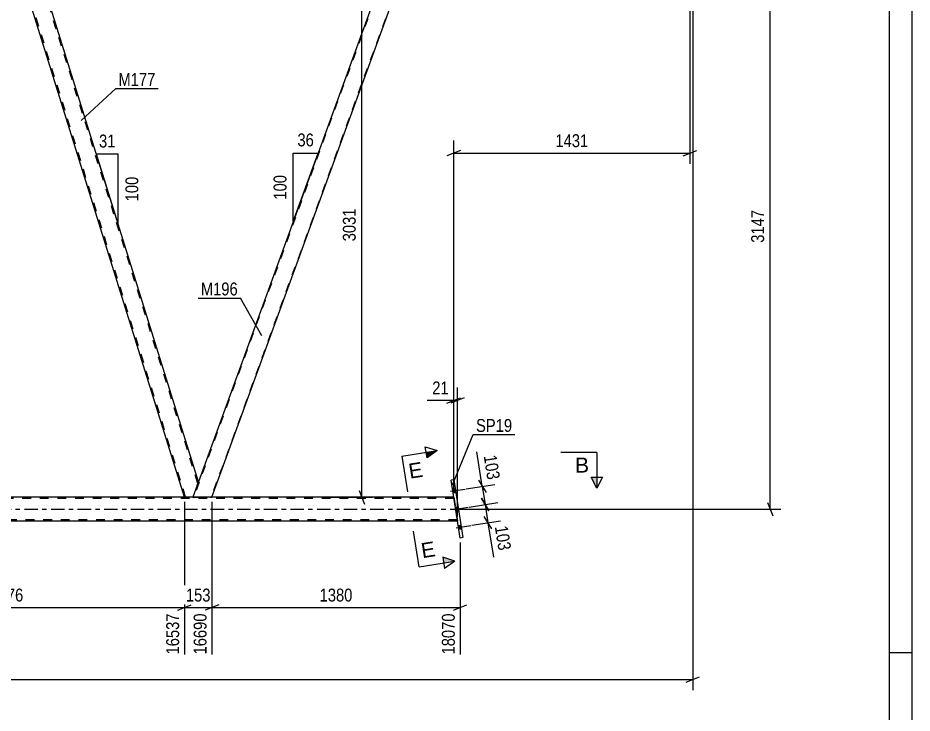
# Model space of a CAD drawing. Header units: millimetres. Extents: x 0 to 841, y 0 to 594.
# Drawn here: x 642.1 to 841, y 284.6 to 439.3 of the extents above; entities that cross this region are included whole.
import ezdxf

# ---------------------------------------------------------------- set-up
doc = ezdxf.new("R2010")
doc.units = ezdxf.units.MM
doc.linetypes.add('DXK_LINE_DOT2', pattern=[3.9198, 1.9599, -1.9599])
doc.linetypes.add('DXK_LINE_DOT3', pattern=[5.9187, 2.979, -0.9799, 0.9799, -0.9799])
doc.styles.add('Arial', font='ARIAL.TTF', dxfattribs={"height": 0.2})
doc.styles.add('Arial Narrow', font='ARIALN.TTF', dxfattribs={"height": 0.2})

# ---------------------------------------------------------------- blocks, each defined once
blk = doc.blocks.new('Unknown-814521909-1135')
at = {"color": 5, "linetype": 'Continuous'}
for p, q in [((841, 0), (841, 594)), ((836, 5), (836, 589)), ((841, 298), (836, 298))]:
    blk.add_line(p, q, dxfattribs=at)
blk = doc.blocks.new('Part-814521909-3732 - 3269')
at = {"color": 7, "linetype": 'DXK_LINE_DOT3'}
blk.add_line((594.56, 323.24), (645.52, 463.26), dxfattribs=at)
at = {"color": 7, "linetype": 'DXK_LINE_DOT2'}
for p, q in [((640.14, 453.86), (596.02, 332.64)), ((644.06, 453.86), (599.94, 332.64)), ((644.23, 453.86), (642.7, 449.66)), ((595.85, 332.64), (597.6, 337.46)), ((601.86, 337.46), (600.11, 332.64)), ((600.11, 332.64), (595.85, 332.64))]:
    blk.add_line(p, q, dxfattribs=at)
at = {"color": 2, "linetype": 'Continuous'}
for p, q in [((639.97, 453.86), (597.6, 337.46)), ((644.23, 453.86), (639.97, 453.86)), ((642.7, 449.66), (601.86, 337.46))]:
    blk.add_line(p, q, dxfattribs=at)
blk = doc.blocks.new('Part-814521909-3537 - 3269')
at = {"color": 2, "linetype": 'Continuous'}
for p, q in [((739.07, 336.52), (738.44, 336.42)), ((740.46, 323.58), (738.44, 336.42)), ((739.07, 336.52), (741.09, 323.68)), ((741.09, 323.68), (740.46, 323.58))]:
    blk.add_line(p, q, dxfattribs=at)
blk = doc.blocks.new('Bolt-814521909-3577 - 3269')
at = {"linetype": 'Continuous'}
for points in [[(739.51, 333.71), (739.38, 334.58), (738.74, 334.48), (738.88, 333.61)], [(739.51, 333.71), (739.38, 334.58), (738.74, 334.48), (738.88, 333.61)], [(739.51, 333.71), (739.38, 334.58), (738.74, 334.48), (738.88, 333.61)], [(740.15, 329.66), (740.01, 330.53), (739.38, 330.43), (739.52, 329.56)], [(740.15, 329.66), (740.01, 330.53), (739.38, 330.43), (739.52, 329.56)], [(740.78, 325.61), (740.65, 326.48), (740.02, 326.38), (740.15, 325.51)], [(740.78, 325.61), (740.65, 326.48), (740.02, 326.38), (740.15, 325.51)], [(740.78, 325.61), (740.65, 326.48), (740.02, 326.38), (740.15, 325.51)]]:
    blk.add_hatch(color=1, dxfattribs=at).paths.add_polyline_path(points)
at = {"color": 1, "linetype": 'Continuous'}
for p, q in [((738.3, 333.97), (741.58, 334.48)), ((738.3, 333.97), (741.58, 334.48)), ((738.3, 333.97), (741.58, 334.48)), ((738.74, 334.48), (739.38, 334.58)), ((738.74, 334.48), (739.38, 334.58)), ((738.74, 334.48), (739.38, 334.58)), ((738.88, 333.61), (739.51, 333.71)), ((738.88, 333.61), (739.51, 333.71)), ((738.88, 333.61), (739.51, 333.71)), ((738.93, 329.92), (742.21, 330.43)), ((738.93, 329.92), (742.21, 330.43)), ((739.38, 330.43), (740.01, 330.53)), ((739.38, 330.43), (740.01, 330.53)), ((739.52, 329.56), (740.15, 329.66)), ((739.52, 329.56), (740.15, 329.66)), ((739.57, 325.87), (742.85, 326.38)), ((739.57, 325.87), (742.85, 326.38)), ((739.57, 325.87), (742.85, 326.38)), ((740.02, 326.38), (740.65, 326.48)), ((740.02, 326.38), (740.65, 326.48)), ((740.02, 326.38), (740.65, 326.48)), ((740.15, 325.51), (740.78, 325.61)), ((740.15, 325.51), (740.78, 325.61)), ((740.15, 325.51), (740.78, 325.61))]:
    blk.add_line(p, q, dxfattribs=at)
blk = doc.blocks.new('Part-814521909-3727 - 3269')
at = {"color": 2, "linetype": 'Continuous'}
for p, q in [((644.23, 453.86), (642.7, 449.67)), ((645.54, 453.86), (644.23, 453.86)), ((682.25, 336.11), (645.54, 453.86)), ((679.14, 332.64), (642.68, 449.61)), ((642.7, 449.67), (642.7, 449.66)), ((681.98, 335.37), (680.98, 332.64)), ((682.23, 336.05), (681.98, 335.37)), ((682.23, 336.06), (682.23, 336.05))]:
    blk.add_line(p, q, dxfattribs=at)
at = {"color": 7, "linetype": 'DXK_LINE_DOT2'}
for p, q in [((682.11, 335.74), (645.29, 453.86)), ((642.7, 449.67), (642.68, 449.61)), ((679.39, 332.64), (642.81, 449.98)), ((681.98, 335.37), (682.17, 335.89)), ((682.25, 336.11), (682.23, 336.06)), ((680.98, 332.64), (679.14, 332.64))]:
    blk.add_line(p, q, dxfattribs=at)
blk = doc.blocks.new('Part-814521909-3747 - 3269')
at = {"color": 7, "linetype": 'DXK_LINE_DOT2'}
for p, q in [((739.07, 332.4), (63.49, 332.4)), ((739.03, 332.64), (739.86, 327.36)), ((739.82, 327.6), (63.49, 327.6))]:
    blk.add_line(p, q, dxfattribs=at)
at = {"color": 2, "linetype": 'Continuous'}
for p, q in [((739.03, 332.64), (604.57, 332.64)), ((739.86, 327.36), (604.57, 327.36))]:
    blk.add_line(p, q, dxfattribs=at)
at = {"color": 7, "linetype": 'DXK_LINE_DOT3'}
blk.add_line((63.49, 330), (739.45, 330), dxfattribs=at)
blk = doc.blocks.new('Part-814521909-3766 - 3269')
at = {"color": 7, "linetype": 'DXK_LINE_DOT2'}
for p, q in [((725.27, 453.86), (681.15, 332.64)), ((729.19, 453.86), (685.07, 332.64)), ((682.23, 336.06), (680.98, 332.64)), ((680.98, 332.64), (685.24, 332.64))]:
    blk.add_line(p, q, dxfattribs=at)
at = {"color": 2, "linetype": 'Continuous'}
for p, q in [((725.1, 453.86), (682.23, 336.06)), ((685.24, 332.64), (729.36, 453.86)), ((729.36, 453.86), (725.1, 453.86))]:
    blk.add_line(p, q, dxfattribs=at)
blk = doc.blocks.new('StraightDimension-814521909-4502 - 3269')
at = {"color": 7, "linetype": 'Continuous'}
for p, q in [((600.11, 331.64), (600.11, 297.66)), ((679.14, 331.64), (679.14, 297.66)), ((601.61, 308.7), (598.61, 307.5)), ((677.64, 307.5), (680.64, 308.7)), ((600.11, 308.1), (679.14, 308.1))]:
    blk.add_line(p, q, dxfattribs=at)
at = {"color": 0}
blk.add_wipeout([(643.88, 308.85), (643.88, 313.05), (635.37, 313.05), (635.37, 308.85)], dxfattribs=at)
at = {"color": 0, "linetype": 'Continuous'}
blk.add_wipeout([(678.54, 307.4), (674.34, 307.4), (674.34, 297.06), (678.54, 297.06)], dxfattribs=at)
at = {"color": 3, "style": 'Arial Narrow'}
blk.add_text('1976', height=2.863, dxfattribs=at).set_placement((635.97, 309.45))
at = {"color": 3, "linetype": 'Continuous', "style": 'Arial Narrow'}
blk.add_text('16537', height=2.863, rotation=90.0002, dxfattribs=at).set_placement((677.94, 297.66))
blk = doc.blocks.new('StraightDimension-814521909-4249 - 3269')
at = {"color": 7, "linetype": 'Continuous'}
for p, q in [((736.43, 453.86), (715.72, 453.86)), ((719.17, 452.36), (717.97, 455.36)), ((718.57, 332.64), (718.57, 453.86)), ((710.18, 332.64), (720.97, 332.64)), ((717.97, 334.14), (719.17, 331.14))]:
    blk.add_line(p, q, dxfattribs=at)
at = {"color": 0}
blk.add_wipeout([(717.82, 397.51), (713.62, 397.51), (713.62, 388.99), (717.82, 388.99)], dxfattribs=at)
at = {"color": 3, "style": 'Arial Narrow'}
blk.add_text('3031', height=2.863, rotation=90.0002, dxfattribs=at).set_placement((717.22, 389.59))
blk = doc.blocks.new('AngleDimension-814521909-4585 - 3269')
at = {"color": 7, "linetype": 'Continuous'}
for p, q in [((663.31, 396.85), (659.54, 408.97)), ((664.36, 408.97), (659.54, 408.97)), ((664.36, 393.5), (659.54, 408.97)), ((664.36, 393.5), (664.36, 408.97))]:
    blk.add_line(p, q, dxfattribs=at)
at = {"color": 0}
for points in [[(664.38, 409.87), (664.38, 414.07), (659.52, 414.07), (659.52, 409.87)], [(669.46, 404.58), (665.26, 404.58), (665.26, 397.89), (669.46, 397.89)]]:
    blk.add_wipeout(points, dxfattribs=at)
at = {"color": 3, "style": 'Arial Narrow'}
blk.add_text('31', height=2.863, dxfattribs=at).set_placement((660.12, 410.47))
blk.add_text('100', height=2.863, rotation=90.0002, dxfattribs=at).set_placement((668.86, 398.49))
blk = doc.blocks.new('StraightDimension-814521909-10132 - 3269')
at = {"color": 7, "linetype": 'Continuous'}
for p, q in [((791.58, 452.86), (791.58, 406.8)), ((739.03, 333.64), (739.03, 412.05)), ((740.53, 409.8), (737.53, 408.6)), ((790.08, 408.6), (793.08, 409.8)), ((739.03, 409.2), (791.58, 409.2))]:
    blk.add_line(p, q, dxfattribs=at)
at = {"color": 0}
blk.add_wipeout([(769.56, 409.95), (769.56, 414.15), (761.05, 414.15), (761.05, 409.95)], dxfattribs=at)
at = {"color": 3, "style": 'Arial Narrow'}
blk.add_text('1431', height=2.863, dxfattribs=at).set_placement((761.65, 410.55))
blk = doc.blocks.new('StraightDimension-814521909-10669 - 3269')
at = {"color": 7, "linetype": 'Continuous'}
for p, q in [((745.19, 332.42), (746.84, 329.64)), ((742.45, 330.47), (748.83, 331.47)), ((746.02, 331.03), (746.65, 326.98)), ((747.48, 325.59), (745.83, 328.37)), ((743.09, 326.42), (749.47, 327.42))]:
    blk.add_line(p, q, dxfattribs=at)
at = {"color": 0}
blk.add_wipeout([(748.51, 319.97), (752.66, 320.63), (751.63, 327.23), (747.48, 326.58)], dxfattribs=at)
at = {"color": 7, "linetype": 'Continuous'}
blk.add_line((746.65, 326.98), (747.85, 319.34), dxfattribs=at)
blk.add_line((746.65, 326.98), (747.85, 319.34), dxfattribs=at)
at = {"color": 3, "style": 'Arial Narrow'}
blk.add_text('103', height=2.863, rotation=-81.0735, dxfattribs=at).set_placement((748.16, 326.08))
blk = doc.blocks.new('StraightDimension-814521909-4239 - 3269')
at = {"color": 7, "linetype": 'Continuous'}
for p, q in [((793.22, 455.86), (811.82, 455.86)), ((810.02, 454.36), (808.82, 457.36)), ((809.42, 330), (809.42, 455.86)), ((808.82, 331.5), (810.02, 328.5)), ((739.84, 330), (811.82, 330))]:
    blk.add_line(p, q, dxfattribs=at)
at = {"color": 0}
blk.add_wipeout([(808.67, 397.19), (804.47, 397.19), (804.47, 388.67), (808.67, 388.67)], dxfattribs=at)
at = {"color": 3, "style": 'Arial Narrow'}
blk.add_text('3147', height=2.863, rotation=90.0002, dxfattribs=at).set_placement((808.07, 389.27))
blk = doc.blocks.new('StraightDimension-814521909-4563 - 3269')
at = {"color": 7, "linetype": 'Continuous'}
for p, q in [((792.22, 448.36), (792.22, 289.72)), ((790.72, 291.52), (793.72, 292.72)), ((52.63, 292.12), (792.22, 292.12))]:
    blk.add_line(p, q, dxfattribs=at)
blk = doc.blocks.new('AngleDimension-814521909-3769 - 3269')
at = {"color": 7, "linetype": 'Continuous'}
for p, q in [((703.32, 409.22), (708.86, 409.22)), ((703.32, 394), (708.86, 409.22)), ((703.32, 394), (703.32, 409.22)), ((706.13, 401.74), (708.86, 409.22))]:
    blk.add_line(p, q, dxfattribs=at)
at = {"color": 0}
for points in [[(708.52, 410.12), (708.52, 414.32), (703.66, 414.32), (703.66, 410.12)], [(702.42, 404.96), (698.22, 404.96), (698.22, 398.27), (702.42, 398.27)]]:
    blk.add_wipeout(points, dxfattribs=at)
at = {"color": 3, "style": 'Arial Narrow'}
blk.add_text('36', height=2.863, dxfattribs=at).set_placement((704.26, 410.72))
blk.add_text('100', height=2.863, rotation=90.0002, dxfattribs=at).set_placement((701.82, 398.87))
blk = doc.blocks.new('StraightDimension-814521909-10145 - 3269')
at = {"color": 7, "linetype": 'Continuous'}
for p, q in [((739.03, 333.64), (739.03, 357.04)), ((739.86, 328.36), (739.86, 357.04)), ((737.53, 353.59), (740.53, 354.79)), ((741.36, 354.79), (738.36, 353.59)), ((739.03, 354.19), (739.86, 354.19))]:
    blk.add_line(p, q, dxfattribs=at)
at = {"color": 0}
blk.add_wipeout([(738.51, 354.94), (738.51, 359.14), (733.65, 359.14), (733.65, 354.94)], dxfattribs=at)
at = {"color": 7, "linetype": 'Continuous'}
blk.add_line((739.03, 354.19), (733.13, 354.19), dxfattribs=at)
blk.add_line((739.03, 354.19), (733.13, 354.19), dxfattribs=at)
at = {"color": 3, "style": 'Arial Narrow'}
blk.add_text('21', height=2.863, dxfattribs=at).set_placement((734.25, 355.54))
blk = doc.blocks.new('StraightDimension-814521909-4521 - 3269')
at = {"color": 7, "linetype": 'Continuous'}
for p, q in [((679.14, 331.64), (679.14, 297.66)), ((685.24, 331.64), (685.24, 297.66)), ((677.64, 307.5), (680.64, 308.7)), ((686.74, 308.7), (683.74, 307.5)), ((679.14, 308.1), (685.24, 308.1))]:
    blk.add_line(p, q, dxfattribs=at)
at = {"color": 0}
blk.add_wipeout([(685.53, 308.85), (685.53, 313.05), (678.85, 313.05), (678.85, 308.85)], dxfattribs=at)
at = {"color": 0, "linetype": 'Continuous'}
blk.add_wipeout([(684.64, 307.4), (680.44, 307.4), (680.44, 297.06), (684.64, 297.06)], dxfattribs=at)
at = {"color": 3, "style": 'Arial Narrow'}
blk.add_text('153', height=2.863, dxfattribs=at).set_placement((679.45, 309.45))
at = {"color": 3, "linetype": 'Continuous', "style": 'Arial Narrow'}
blk.add_text('16690', height=2.863, rotation=90.0002, dxfattribs=at).set_placement((684.04, 297.66))
blk = doc.blocks.new('StraightDimension-814521909-4540 - 3269')
at = {"color": 7, "linetype": 'Continuous'}
for p, q in [((685.24, 331.64), (685.24, 297.66)), ((740.46, 322.58), (740.46, 297.66)), ((686.74, 308.7), (683.74, 307.5)), ((738.96, 307.5), (741.96, 308.7)), ((685.24, 308.1), (740.46, 308.1))]:
    blk.add_line(p, q, dxfattribs=at)
at = {"color": 0}
blk.add_wipeout([(717.1, 308.85), (717.1, 313.05), (708.59, 313.05), (708.59, 308.85)], dxfattribs=at)
at = {"color": 0, "linetype": 'Continuous'}
blk.add_wipeout([(739.86, 307.4), (735.66, 307.4), (735.66, 297.06), (739.86, 297.06)], dxfattribs=at)
at = {"color": 3, "style": 'Arial Narrow'}
blk.add_text('1380', height=2.863, dxfattribs=at).set_placement((709.19, 309.45))
at = {"color": 3, "linetype": 'Continuous', "style": 'Arial Narrow'}
blk.add_text('18070', height=2.863, rotation=90.0002, dxfattribs=at).set_placement((739.26, 297.66))
blk = doc.blocks.new('StraightDimension-814521909-10670 - 3269')
at = {"color": 7, "linetype": 'Continuous'}
for p, q in [((744.56, 336.47), (746.21, 333.69)), ((741.81, 334.52), (748.2, 335.52)), ((745.38, 335.08), (746.02, 331.03)), ((746.84, 329.64), (745.19, 332.42)), ((742.45, 330.47), (748.83, 331.47))]:
    blk.add_line(p, q, dxfattribs=at)
at = {"color": 0}
blk.add_wipeout([(746.04, 335.72), (750.19, 336.37), (749.15, 342.97), (745, 342.32)], dxfattribs=at)
at = {"color": 7, "linetype": 'Continuous'}
blk.add_line((745.38, 335.08), (744.18, 342.72), dxfattribs=at)
blk.add_line((745.38, 335.08), (744.18, 342.72), dxfattribs=at)
at = {"color": 3, "style": 'Arial Narrow'}
blk.add_text('103', height=2.863, rotation=-81.0735, dxfattribs=at).set_placement((745.69, 341.82))
blk = doc.blocks.new('Mark-814521909-3533 - 3269')
at = {"color": 0}
blk.add_wipeout([(752.03, 347.19), (752.03, 350.19), (743.99, 350.19), (743.99, 347.19)], dxfattribs=at)
blk.add_wipeout([(752.03, 347.19), (752.03, 350.19), (743.99, 350.19), (743.99, 347.19)], dxfattribs=at)
at = {"color": 30, "linetype": 'Continuous'}
for p, q in [((738.76, 335.39), (743.39, 346.59)), ((743.39, 346.59), (752.63, 346.59))]:
    blk.add_line(p, q, dxfattribs=at)
at = {"color": 3, "style": 'Arial Narrow'}
blk.add_text('SP19', height=2.863, dxfattribs=at).set_placement((743.99, 347.19))
blk = doc.blocks.new('Mark-814521909-3723 - 3269')
at = {"color": 0}
blk.add_wipeout([(672.66, 424.16), (672.66, 427.16), (664.44, 427.16), (664.44, 424.16)], dxfattribs=at)
blk.add_wipeout([(672.66, 424.16), (672.66, 427.16), (664.44, 427.16), (664.44, 424.16)], dxfattribs=at)
at = {"color": 30, "linetype": 'Continuous'}
for p, q in [((656.17, 416.45), (663.84, 423.56)), ((663.84, 423.56), (673.26, 423.56))]:
    blk.add_line(p, q, dxfattribs=at)
at = {"color": 3, "style": 'Arial Narrow'}
blk.add_text('M177', height=2.863, dxfattribs=at).set_placement((664.44, 424.16))
blk = doc.blocks.new('Mark-814521909-3762 - 3269')
at = {"color": 0}
blk.add_wipeout([(690.99, 377.56), (690.99, 380.56), (682.77, 380.56), (682.77, 377.56)], dxfattribs=at)
blk.add_wipeout([(690.99, 377.56), (690.99, 380.56), (682.77, 380.56), (682.77, 377.56)], dxfattribs=at)
at = {"color": 30, "linetype": 'Continuous'}
for p in [(682.17, 376.96), (696.34, 368.53)]:
    blk.add_line(p, (691.59, 376.96), dxfattribs=at)
at = {"color": 3, "style": 'Arial Narrow'}
blk.add_text('M196', height=2.863, dxfattribs=at).set_placement((682.77, 377.56))
blk = doc.blocks.new('SectionMark-814521909-4895 - 3269')
at = {"linetype": 'Continuous'}
blk.add_hatch(color=6, dxfattribs=at).paths.add_polyline_path([(769.64, 337.14), (770.89, 337.14), (770.89, 334.64)])
at = {"color": 6, "linetype": 'Continuous'}
for p, q in [((770.89, 342.64), (762.89, 342.64)), ((770.89, 342.64), (770.89, 334.64)), ((769.64, 337.14), (772.14, 337.14)), ((770.89, 334.64), (769.64, 337.14)), ((772.14, 337.14), (770.89, 334.64))]:
    blk.add_line(p, q, dxfattribs=at)
at = {"color": 0, "linetype": 'Continuous'}
blk.add_wipeout([(769.14, 338.14), (769.14, 341.64), (766.03, 341.64), (766.03, 338.14)], dxfattribs=at)
at = {"color": 3, "linetype": 'Continuous', "style": 'Arial'}
blk.add_text('B', height=3.34, dxfattribs=at).set_placement((766.03, 338.14))
blk = doc.blocks.new('SectionMark-814521909-10381 - 3269')
at = {"linetype": 'Continuous'}
blk.add_hatch(color=6, dxfattribs=at).paths.add_polyline_path([(736.77, 318.05), (736.57, 319.29), (739.24, 318.44)])
at = {"color": 6, "linetype": 'Continuous'}
for p, q in [((727.47, 341.79), (735.38, 343.04)), ((732.71, 343.88), (735.38, 343.04)), ((739.24, 318.44), (736.57, 319.29)), ((736.57, 319.29), (736.96, 316.82)), ((739.24, 318.44), (736.96, 316.82))]:
    blk.add_line(p, q, dxfattribs=at)
at = {"color": 0, "linetype": 'Continuous'}
for points in [[(732.35, 337.25), (731.8, 340.7), (728.73, 340.22), (729.27, 336.76)], [(735.12, 319.57), (734.58, 323.02), (731.51, 322.54), (732.05, 319.08)]]:
    blk.add_wipeout(points, dxfattribs=at)
at = {"linetype": 'Continuous'}
blk.add_hatch(color=6, dxfattribs=at).paths.add_polyline_path([(733.1, 341.41), (732.91, 342.65), (735.38, 343.04)])
at = {"color": 6, "linetype": 'Continuous'}
for p, q in [((733.1, 341.41), (732.71, 343.88)), ((735.38, 343.04), (733.1, 341.41)), ((727.47, 341.79), (728.71, 333.89)), ((731.33, 317.2), (730.09, 325.1)), ((731.33, 317.2), (739.24, 318.44))]:
    blk.add_line(p, q, dxfattribs=at)
at = {"color": 3, "linetype": 'Continuous', "style": 'Arial'}
for p in [(729.27, 336.76), (732.05, 319.08)]:
    blk.add_text('E', height=3.34, rotation=8.9267, dxfattribs=at).set_placement(p)

msp = doc.modelspace()

# ---------------------------------------------------------------- block references
for name in ['Unknown-814521909-1135', 'Part-814521909-3732 - 3269', 'Part-814521909-3727 - 3269', 'Part-814521909-3766 - 3269', 'Part-814521909-3537 - 3269', 'Bolt-814521909-3577 - 3269', 'Part-814521909-3747 - 3269']:
    msp.add_blockref(name, (0, 0))

# ---------------------------------------------------------------- next in the draw order: block references
for name in ['StraightDimension-814521909-4249 - 3269', 'StraightDimension-814521909-10132 - 3269', 'AngleDimension-814521909-4585 - 3269', 'StraightDimension-814521909-10669 - 3269', 'StraightDimension-814521909-4502 - 3269']:
    msp.add_blockref(name, (0, 0))

# ---------------------------------------------------------------- next in the draw order: block references
msp.add_blockref('StraightDimension-814521909-4239 - 3269', (0, 0))

# ---------------------------------------------------------------- next in the draw order: block references
msp.add_blockref('StraightDimension-814521909-4563 - 3269', (0, 0))

# ---------------------------------------------------------------- next in the draw order: block references
for name in ['Mark-814521909-3723 - 3269', 'AngleDimension-814521909-3769 - 3269', 'Mark-814521909-3762 - 3269', 'StraightDimension-814521909-10145 - 3269', 'StraightDimension-814521909-4521 - 3269']:
    msp.add_blockref(name, (0, 0))

# ---------------------------------------------------------------- next in the draw order: block references
msp.add_blockref('StraightDimension-814521909-4540 - 3269', (0, 0))

# ---------------------------------------------------------------- next in the draw order: block references
msp.add_blockref('StraightDimension-814521909-10670 - 3269', (0, 0))

# ---------------------------------------------------------------- next in the draw order: block references
msp.add_blockref('Mark-814521909-3533 - 3269', (0, 0))

# ---------------------------------------------------------------- next in the draw order: block references
msp.add_blockref('SectionMark-814521909-4895 - 3269', (0, 0))

# ---------------------------------------------------------------- next in the draw order: block references
msp.add_blockref('SectionMark-814521909-10381 - 3269', (0, 0))

doc.saveas('drawing.dxf')
